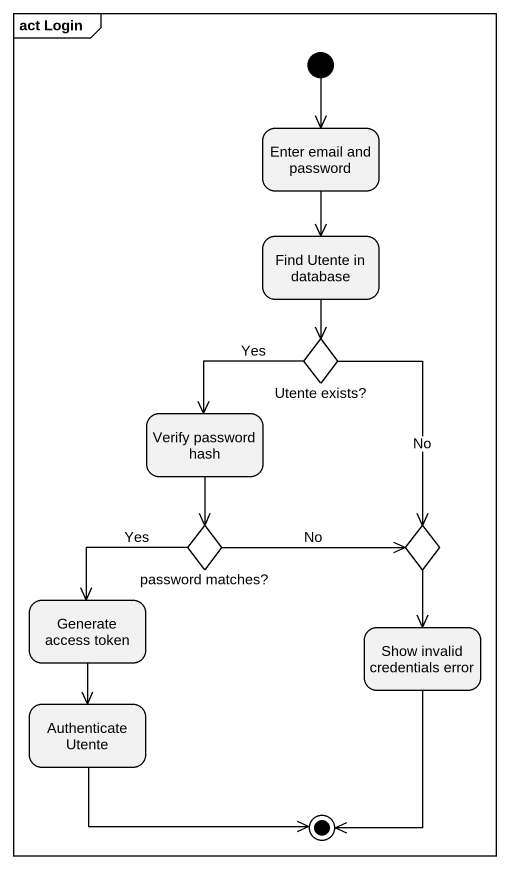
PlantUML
@startuml
mainframe act Login
hide empty description
state "Enter email and password" as Enter_email_and_password
state "Find Utente in database" as Find_Utente_in_database
state "Utente exists?" as Utente_exists <<choice>>
state "Verify password hash" as Verify_password_hash
state "password matches?" as password_matches <<choice>>
state choice1 <<choice>>
state "Generate access token" as Generate_access_token
state "Show invalid credentials error" as Show_invalid_credentials
state "Authenticate Utente" as Authenticate_Utente
[*] --> Enter_email_and_password
Enter_email_and_password --> Find_Utente_in_database
Find_Utente_in_database --> Utente_exists
Utente_exists --> Verify_password_hash : Yes
Utente_exists --> choice1 : No
Verify_password_hash --> password_matches
password_matches -right-> choice1 : No
password_matches --> Generate_access_token : Yes
choice1 --> Show_invalid_credentials
Generate_access_token --> Authenticate_Utente
Show_invalid_credentials --> [*]
Authenticate_Utente -right-> [*]
@enduml
